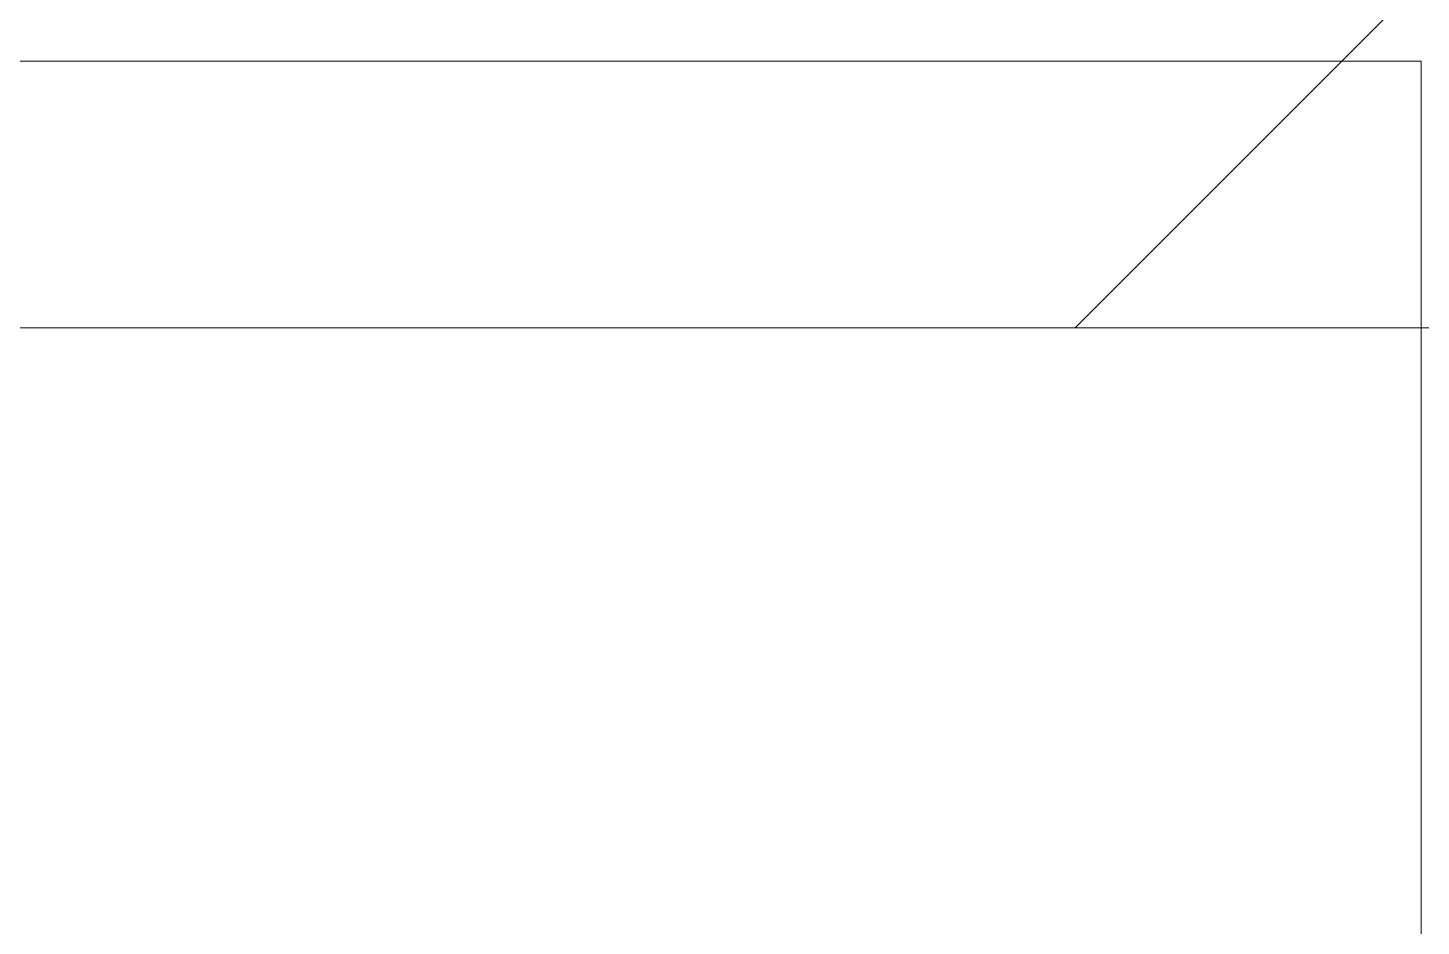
# Model space of a CAD drawing. Header units: inches. Extents: x -4169 to -1846, y 9706 to 12377.
# Drawn here: x -3797.668 to -3796.491, y 10546.684 to 10547.443 of the extents above; entities that cross this region are included whole.
import ezdxf

# ---------------------------------------------------------------- set-up
doc = ezdxf.new("R2010")
doc.units = ezdxf.units.IN
doc.header["$MEASUREMENT"] = 0
for name, color, linetype, lineweight in [('0-1', 7, 'Continuous', 5), ('0-2', 50, 'Continuous', 18), ('A-WALL', 113, 'Continuous', 18), ('A-WALL-PATT-4', 111, 'Continuous', 9), ('Q-CASE-3', 250, 'Continuous', 9)]:
    doc.layers.add(name, color=color, linetype=linetype, lineweight=lineweight)

# ---------------------------------------------------------------- blocks, each defined once
blk = doc.blocks.new('Base Cabinet 3 Drawer 230 - Base Cabinet 3 Drawer 230 18_-2579417-ENLARGED RCP - 3RD FLOOR PLAN')
at = {"layer": 'Q-CASE-3'}
for p, q in [((-8.2623, 23.25), (-8.2623, 0)), ((-8.2623, 0), (9.7377, 0))]:
    blk.add_line(p, q, dxfattribs=at)
blk = doc.blocks.new('CTR - 1st Phase - Unit Layouts_rvt-1-ENLARGED RCP - 3RD FLOOR PLAN')
at = {"layer": '0-2', "rotation": 180}
blk.add_blockref('Base Cabinet 3 Drawer 230 - Base Cabinet 3 Drawer 230 18_-2579417-ENLARGED RCP - 3RD FLOOR PLAN', (-3804.7534, 10547.4144), dxfattribs=at)

msp = doc.modelspace()

# ---------------------------------------------------------------- hatches: boundary and pattern name
at = {"layer": 'A-WALL-PATT-4'}
h = msp.add_hatch(dxfattribs=at)
h.set_pattern_fill('FP_35', color=256, style=0, pattern_type=2)
h.set_pattern_definition([(45, (0, 0), (-6.335677, 6.335677), []), (45, (0, 9.6), (-6.335677, 6.335677), [])])
h.paths.add_polyline_path([(-3486.6737, 10547.1894), (-3486.6737, 10547.6894), (-3549.6096, 10547.6894), (-3549.6096, 10547.1894), (-3486.7026, 10547.1894)], flags=0)
h.paths.add_polyline_path([(-3852.4737, 10547.1894), (-3821.2862, 10547.1894), (-3821.2862, 10547.6894), (-3852.4737, 10547.6894)], flags=0)
h.paths.add_polyline_path([(-3706.4878, 10547.1894), (-3680.8661, 10547.1894), (-3680.8661, 10547.6894), (-3814.0362, 10547.6894), (-3814.0362, 10547.1894), (-3747.9911, 10547.1894), (-3747.9911, 10547.4144), (-3717.9911, 10547.4144), (-3717.9911, 10547.1894)], flags=0)
h.paths.add_polyline_path([(-3677.3661, 10547.1894), (-3673.7411, 10547.1894), (-3673.7411, 10547.4144), (-3655.7411, 10547.4144), (-3655.7411, 10547.1894), (-3652.7411, 10547.1894), (-3652.7411, 10547.4144), (-3592.7411, 10547.4144), (-3592.7411, 10547.1894), (-3589.8092, 10547.1894), (-3589.8092, 10547.4144), (-3571.8092, 10547.4144), (-3571.8092, 10547.1894), (-3553.1096, 10547.1894), (-3553.1096, 10547.6894), (-3677.3661, 10547.6894), (-3677.3661, 10547.4496)], flags=0)
h = msp.add_hatch(dxfattribs=at)
h.set_pattern_fill('FP_1', color=256, style=0, pattern_type=2)
h.set_pattern_definition([(0, (0, 0), (20.48, 5.12), [0.845, -14.515, 0.845, -14.515, -81.92]), (0, (0, 0), (20.48, 5.12), [-30.72, 0.845, -29.875, 0.845, -14.515, -35.84]), (0, (0, 0), (20.48, 5.12), [-76.8, 0.845, -9.395, 0.845, -24.755]), (120, (7.68, 2.56), (-14.67405, 15.1762003), [0.845, -14.515, 0.845, -14.515, -81.92]), (120, (7.68, 2.56), (-14.67405, 15.1762003), [-30.72, 0.845, -29.875, 0.845, -14.515, -35.84]), (120, (7.68, 2.56), (-14.67405, 15.1762003), [-76.8, 0.845, -9.395, 0.845, -24.755]), (240, (10.24, 12.8), (-5.80595, -20.2962003), [0.845, -14.515, 0.845, -14.515, -81.92]), (240, (10.24, 12.8), (-5.80595, -20.2962003), [-30.72, 0.845, -29.875, 0.845, -14.515, -35.84]), (240, (10.24, 12.8), (-5.80595, -20.2962003), [-76.8, 0.845, -9.395, 0.845, -24.755])])
h.paths.add_polyline_path([(-3486.7097, 10546.5644), (-3486.6737, 10546.5644), (-3486.6737, 10547.1894), (-3549.6096, 10547.1894), (-3549.6096, 10546.5644), (-3487.2987, 10546.5644)], flags=0)
h.paths.add_polyline_path([(-3851.8487, 10546.5644), (-3747.9911, 10546.5644), (-3747.9911, 10547.1894), (-3852.4737, 10547.1894), (-3852.4737, 10546.5644)], flags=0)
h.paths.add_polyline_path([(-3706.4878, 10546.5644), (-3680.8661, 10546.5644), (-3680.8661, 10547.1894), (-3717.9911, 10547.1894), (-3717.9911, 10546.5644)], flags=0)
h.paths.add_polyline_path([(-3571.8092, 10546.5644), (-3553.1096, 10546.5644), (-3553.1096, 10547.1894), (-3571.8092, 10547.1894), (-3571.8092, 10546.709)], flags=0)
h.paths.add_polyline_path([(-3677.3661, 10546.5644), (-3673.7411, 10546.5644), (-3673.7411, 10547.1894), (-3677.3661, 10547.1894), (-3677.3661, 10546.8897)], flags=0)
h.paths.add_polyline_path([(-3589.8092, 10546.5644), (-3589.8092, 10547.1894), (-3592.7411, 10547.1894), (-3592.7411, 10546.5644)], flags=0)
h.paths.add_polyline_path([(-3652.7411, 10546.5644), (-3652.7411, 10547.1894), (-3655.7411, 10547.1894), (-3655.7411, 10546.5644)], flags=0)

# ---------------------------------------------------------------- linework, layer by layer
at = {"layer": 'A-WALL'}
msp.add_line((-3852.4737, 10547.1894), (-3747.9911, 10547.1894), dxfattribs=at)

# ---------------------------------------------------------------- block references
at = {"layer": '0-1'}
msp.add_blockref('CTR - 1st Phase - Unit Layouts_rvt-1-ENLARGED RCP - 3RD FLOOR PLAN', (0, 0), dxfattribs=at)

doc.saveas('drawing.dxf')
